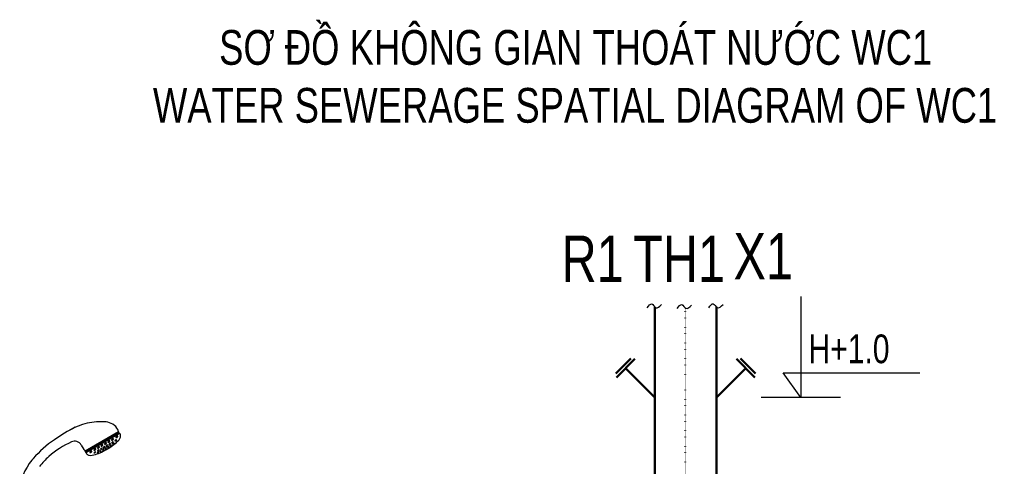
# Model space of a CAD drawing. Header units: millimetres. Extents: x -819040 to 60987, y -269988 to 131461.
# Drawn here: x -30787 to -22370, y -75875 to -72017 of the extents above; entities that cross this region are included whole.
import ezdxf

# ---------------------------------------------------------------- set-up
doc = ezdxf.new("R2010")
doc.units = ezdxf.units.MM
doc.linetypes.add('DOT', pattern=[0.25, 0, -0.25])
doc.layers.get('0').update_dxf_attribs({"lineweight": 9})
for name, color, linetype, lineweight in [('GHI CHU', 51, 'Continuous', 9), ('GHI CHU @ 100', 51, 'Continuous', 9), ('GHI CHU @ 50', 51, 'Continuous', 9), ('kt', 8, 'Continuous', 9), ('THOAT HOI -DOT', 2, 'DOT', 30), ('THOAT RUA-CONTINOUS', 3, 'Continuous', 30), ('THOAT RUA-MIENG BAT', 3, 'ONG_THOAT', 30), ('THOAT XI-CONTINOUS', 6, 'Continuous', 30), ('THOAT XI-MIENG BAT', 6, 'ONG_THOAT', 30), ('ống cấp nước', 3, 'Continuous', 9)]:
    doc.layers.add(name, color=color, linetype=linetype, lineweight=lineweight)
doc.styles.get("Standard").update_dxf_attribs({"font": 'arial.ttf', "width": 0.75})
doc.styles.add('TCVN-10', font='arial.ttf', dxfattribs={"width": 0.75, "height": 10})
doc.styles.add('TCVN-2.5', font='arial.ttf', dxfattribs={"width": 0.75, "height": 2.5})
doc.linetypes.add('ONG_THOAT', pattern='A,6,-1,[")",Standard,S=2,R=0,X=-0.466667,Y=-1],-0.2', length=7.2)

# ---------------------------------------------------------------- blocks, each defined once
blk = doc.blocks.new('chi_tiet_sen_tam-hc_canh')
for p, q in [((223.3, 997.4), (295.4, 1038.6)), ((224.3, 995.5), (296.5, 1036.7)), ((225.4, 993.7), (297.6, 1034.8)), ((294.2, 1043), (294.2, 1042.9)), ((297.6, 1034.8), (295.4, 1038.6)), ((215.1, 1009.7), (220.6, 1000.1)), ((225.4, 993.7), (223.3, 997.4))]:
    blk.add_line(p, q)
for centre, radius, start, end in [((257.3, 925.8), 134.1, 85.2081, 120.1467), ((265.7, 1026.7), 32.8, 29.6971, 85.2081), ((382.5, 700.9), 391.4, 117.509, 125.1538), ((287.7, 1040.1), 7.1, 17.5788, 23.4955), ((266.8, 1032.9), 29.2, 11.1751, 18.688), ((296.8, 1032.1), 2.83, 9.393, 73.6831), ((286.2, 1029.5), 13.7, 350.4885, 12.8939), ((294.5, 819.9), 243.5, 124.3458, 138.7076), ((290.4, 812.8), 225.4, 115.3598, 130.1588), ((200.9, 1001.6), 16.4, 29.6971, 115.3598), ((261.2, 1008.2), 1.9, 77.5687, 99.159), ((266.8, 1011.4), 1.9, 140.2352, 161.8254), ((265.4, 1011.8), 0.405, 161.8254, 209.6971), ((265.4, 1011.8), 0.405, 209.6971, 257.5687), ((265.7, 1013.3), 1.9, 257.5687, 279.159), ((268.3, 1010.1), 3.82, 128.518, 140.2352), ((270.1, 1007.9), 6.74, 119.6971, 128.518), ((265.4, 1015.2), 3.82, 279.159, 290.8761), ((270.1, 1007.9), 6.74, 110.8761, 119.6971), ((264.4, 1017.9), 6.74, 290.8761, 299.6971), ((269.1, 1010.6), 3.82, 99.159, 110.8761), ((264.4, 1017.9), 6.74, 299.6971, 308.518), ((268.8, 1012.5), 1.9, 77.5687, 99.159), ((266.2, 1015.6), 3.82, 308.518, 320.2352), ((269.1, 1013.9), 0.405, 29.6971, 77.5687), ((267.7, 1014.4), 1.9, 320.2352, 341.8254), ((269.1, 1013.9), 0.405, 341.8254, 29.6971), ((274.4, 1015.7), 1.9, 140.2352, 161.8254), ((273, 1016.2), 0.405, 161.8254, 209.6971), ((273, 1016.2), 0.405, 209.6971, 257.5687), ((273.3, 1017.6), 1.9, 257.5687, 279.159), ((275.9, 1014.5), 3.82, 128.518, 140.2352), ((226.8, 1084.9), 94.7, 299.555, 316.9682), ((277.7, 1012.2), 6.74, 119.6971, 128.518), ((273, 1019.5), 3.82, 279.159, 290.8761), ((277.7, 1012.2), 6.74, 110.8761, 119.6971), ((272, 1022.2), 6.74, 290.8761, 299.6971), ((276, 1010.7), 1.52, 140.2352, 161.8254), ((274.9, 1011.1), 0.324, 161.8254, 209.6971), ((274.9, 1011.1), 0.324, 209.6971, 257.5687), ((275.2, 1012.3), 1.52, 257.5687, 279.159), ((277.2, 1009.7), 3.06, 128.518, 140.2352), ((276.7, 1014.9), 3.82, 99.159, 110.8761), ((272, 1022.2), 6.74, 299.6971, 308.518), ((278.7, 1007.9), 5.39, 119.6971, 128.518), ((274.9, 1013.8), 3.06, 279.159, 290.8761), ((278.7, 1007.9), 5.39, 110.8761, 119.6971), ((274.1, 1016), 5.39, 290.8761, 299.6971), ((276.4, 1016.8), 1.9, 77.5687, 99.159), ((273.8, 1020), 3.82, 308.518, 320.2352), ((275.3, 1018.7), 1.9, 320.2352, 341.8254), ((276.7, 1018.3), 0.405, 29.6971, 77.5687), ((277.8, 1010.1), 3.06, 99.159, 110.8761), ((274.1, 1016), 5.39, 299.6971, 308.518), ((276.7, 1018.3), 0.405, 341.8254, 29.6971), ((277.6, 1011.6), 1.52, 77.5687, 99.159), ((275.5, 1014.1), 3.06, 308.518, 320.2352), ((277.9, 1012.8), 0.324, 29.6971, 77.5687), ((276.7, 1013.1), 1.52, 320.2352, 341.8254), ((277.9, 1012.8), 0.324, 341.8254, 29.6971), ((282, 1020), 1.9, 140.2352, 161.8254), ((280.6, 1020.5), 0.405, 161.8254, 209.6971), ((280.6, 1020.5), 0.405, 209.6971, 257.5687), ((280.9, 1022), 1.9, 257.5687, 279.159), ((283.5, 1018.8), 3.82, 128.518, 140.2352), ((282.1, 1014.2), 1.52, 140.2352, 161.8254), ((281, 1014.5), 0.324, 161.8254, 209.6971), ((281, 1014.5), 0.324, 209.6971, 257.5687), ((283.3, 1013.2), 3.06, 128.518, 140.2352), ((281.2, 1015.7), 1.52, 257.5687, 279.159), ((285.3, 1016.5), 6.74, 119.6971, 128.518), ((280.6, 1023.9), 3.82, 279.159, 290.8761), ((284.8, 1011.4), 5.39, 119.6971, 128.518), ((281, 1017.2), 3.06, 279.159, 290.8761), ((285.3, 1016.5), 6.74, 110.8761, 119.6971), ((279.6, 1026.6), 6.74, 290.8761, 299.6971), ((284.8, 1011.4), 5.39, 110.8761, 119.6971), ((280.2, 1019.4), 5.39, 290.8761, 299.6971), ((284, 1011.4), 1.33, 140.2352, 161.8254), ((283, 1011.8), 0.283, 161.8254, 209.6971), ((283, 1011.8), 0.283, 209.6971, 257.5687), ((283.9, 1013.5), 3.06, 99.159, 110.8761), ((280.2, 1019.4), 5.39, 299.6971, 308.518), ((284.3, 1019.2), 3.82, 99.159, 110.8761), ((279.6, 1026.6), 6.74, 299.6971, 308.518), ((283.2, 1012.8), 1.33, 257.5687, 279.159), ((285, 1010.6), 2.68, 128.518, 140.2352), ((286.3, 1009), 4.72, 119.6971, 128.518), ((283.7, 1015.1), 1.52, 77.5687, 99.159), ((283, 1014.1), 2.68, 279.159, 290.8761), ((281.6, 1017.6), 3.06, 308.518, 320.2352), ((284, 1021.1), 1.9, 77.5687, 99.159), ((281.4, 1024.3), 3.82, 308.518, 320.2352), ((286.3, 1009), 4.72, 110.8761, 119.6971), ((282.3, 1016), 4.72, 290.8761, 299.6971), ((283.9, 1016.2), 0.324, 29.6971, 77.5687), ((282.8, 1016.6), 1.52, 320.2352, 341.8254), ((283.9, 1016.2), 0.324, 341.8254, 29.6971), ((282.9, 1023.1), 1.9, 320.2352, 341.8254), ((284.3, 1022.6), 0.405, 29.6971, 77.5687), ((284.3, 1022.6), 0.405, 341.8254, 29.6971), ((285.6, 1010.9), 2.68, 99.159, 110.8761), ((282.3, 1016), 4.72, 299.6971, 308.518), ((285.3, 1012.2), 1.33, 77.5687, 99.159), ((283.5, 1014.4), 2.68, 308.518, 320.2352), ((285.6, 1013.2), 0.283, 29.6971, 77.5687), ((284.6, 1013.6), 1.33, 320.2352, 341.8254), ((285.6, 1013.2), 0.283, 341.8254, 29.6971), ((289.2, 1018.4), 1.52, 140.2352, 161.8254), ((288, 1018.8), 0.324, 161.8254, 209.6971), ((288, 1018.8), 0.324, 209.6971, 257.5687), ((290.3, 1017.4), 3.06, 128.518, 140.2352), ((288.3, 1019.9), 1.52, 257.5687, 279.159), ((291.8, 1015.6), 5.39, 119.6971, 128.518), ((288, 1021.5), 3.06, 279.159, 290.8761), ((291.8, 1015.6), 5.39, 110.8761, 119.6971), ((287.2, 1023.6), 5.39, 290.8761, 299.6971), ((291.3, 1025.5), 1.9, 140.2352, 161.8254), ((289.9, 1026), 0.405, 161.8254, 209.6971), ((289.9, 1026), 0.405, 209.6971, 257.5687), ((290.2, 1027.5), 1.9, 257.5687, 279.159), ((292.8, 1024.3), 3.82, 128.518, 140.2352), ((291, 1017.8), 3.06, 99.159, 110.8761), ((287.2, 1023.6), 5.39, 299.6971, 308.518), ((294.6, 1022), 6.74, 119.6971, 128.518), ((290.7, 1019.3), 1.52, 77.5687, 99.159), ((289.9, 1029.4), 3.82, 279.159, 290.8761), ((288.7, 1021.8), 3.06, 308.518, 320.2352), ((291, 1020.5), 0.324, 29.6971, 77.5687), ((289.8, 1020.8), 1.52, 320.2352, 341.8254), ((294.6, 1022), 6.74, 110.8761, 119.6971), ((288.9, 1032.1), 6.74, 290.8761, 299.6971), ((291, 1020.5), 0.324, 341.8254, 29.6971), ((293.6, 1024.8), 3.82, 99.159, 110.8761), ((288.9, 1032.1), 6.74, 299.6971, 308.518), ((293.3, 1026.7), 1.9, 77.5687, 99.159), ((290.7, 1029.8), 3.82, 308.518, 320.2352), ((293.6, 1028.1), 0.405, 29.6971, 77.5687), ((292.2, 1028.6), 1.9, 320.2352, 341.8254), ((293.6, 1028.1), 0.405, 341.8254, 29.6971), ((277.4, 1035.5), 24.1, 320.6046, 334.8668), ((293.9, 1027.7), 5.79, 336.2833, 356.2871), ((242.7, 1019.2), 29.2, 220.7061, 228.219), ((228.1, 993), 2.83, 165.711, 230.0012), ((235.7, 1000.7), 13.7, 226.5002, 255.1873), ((235.1, 993.3), 1.9, 140.2352, 161.8254), ((233.7, 993.7), 0.405, 161.8254, 209.6971), ((233.7, 993.7), 0.405, 209.6971, 257.5687), ((234, 995.2), 1.9, 257.5687, 279.159), ((236.6, 992.1), 3.82, 128.518, 140.2352), ((238.4, 989.8), 6.74, 119.6971, 128.518), ((233.7, 997.1), 3.82, 279.159, 290.8761), ((238.4, 989.8), 6.74, 110.8761, 119.6971), ((232.7, 999.8), 6.74, 290.8761, 299.6971), ((237.4, 992.5), 3.82, 99.159, 110.8761), ((232.7, 999.8), 6.74, 299.6971, 308.518), ((237.1, 994.4), 1.9, 77.5687, 99.159), ((234.5, 997.6), 3.82, 308.518, 320.2352), ((236, 996.3), 1.9, 320.2352, 341.8254), ((237.4, 995.9), 0.405, 29.6971, 77.5687), ((237.4, 995.9), 0.405, 341.8254, 29.6971), ((218.4, 1080.1), 94.7, 282.4259, 299.7686), ((244.1, 998.4), 1.9, 140.2352, 161.8254), ((242.7, 998.9), 0.405, 161.8254, 209.6971), ((242.7, 998.9), 0.405, 209.6971, 257.5687), ((245.6, 997.2), 3.82, 128.518, 140.2352), ((243, 1000.3), 1.9, 257.5687, 279.159), ((244, 992.4), 1.52, 140.2352, 161.8254), ((242.9, 992.8), 0.324, 161.8254, 209.6971), ((242.9, 992.8), 0.324, 209.6971, 257.5687), ((243.1, 994), 1.52, 257.5687, 279.159), ((245.2, 991.5), 3.06, 128.518, 140.2352), ((247.4, 994.9), 6.74, 119.6971, 128.518), ((242.7, 1002.2), 3.82, 279.159, 290.8761), ((246.7, 989.6), 5.39, 119.6971, 128.518), ((242.9, 995.5), 3.06, 279.159, 290.8761), ((247.4, 994.9), 6.74, 110.8761, 119.6971), ((241.6, 1004.9), 6.74, 290.8761, 299.6971), ((246.7, 989.6), 5.39, 110.8761, 119.6971), ((242.1, 997.7), 5.39, 290.8761, 299.6971), ((245.8, 991.8), 3.06, 99.159, 110.8761), ((242.1, 997.7), 5.39, 299.6971, 308.518), ((246.3, 997.6), 3.82, 99.159, 110.8761), ((241.6, 1004.9), 6.74, 299.6971, 308.518), ((245.6, 993.3), 1.52, 77.5687, 99.159), ((243.5, 995.9), 3.06, 308.518, 320.2352), ((246, 999.5), 1.9, 77.5687, 99.159), ((243.5, 1002.7), 3.82, 308.518, 320.2352), ((245.8, 994.5), 0.324, 29.6971, 77.5687), ((244.7, 994.9), 1.52, 320.2352, 341.8254), ((245.8, 994.5), 0.324, 341.8254, 29.6971), ((246.4, 1001), 0.405, 29.6971, 77.5687), ((244.9, 1001.4), 1.9, 320.2352, 341.8254), ((246.4, 1001), 0.405, 341.8254, 29.6971), ((250.9, 992.6), 1.33, 140.2352, 161.8254), ((249.9, 992.9), 0.283, 161.8254, 209.6971), ((249.9, 992.9), 0.283, 209.6971, 257.5687), ((250.3, 1003.2), 0.405, 161.8254, 209.6971), ((250.1, 993.9), 1.33, 257.5687, 279.159), ((251.7, 1002.7), 1.9, 140.2352, 161.8254), ((250.3, 1003.2), 0.405, 209.6971, 257.5687), ((251.9, 991.7), 2.68, 128.518, 140.2352), ((253.2, 1001.5), 3.82, 128.518, 140.2352), ((250.6, 1004.6), 1.9, 257.5687, 279.159), ((251.8, 996.9), 1.52, 140.2352, 161.8254), ((250.6, 997.2), 0.324, 161.8254, 209.6971), ((250.6, 997.2), 0.324, 209.6971, 257.5687), ((253.2, 990.1), 4.72, 119.6971, 128.518), ((249.9, 995.3), 2.68, 279.159, 290.8761), ((252.9, 995.9), 3.06, 128.518, 140.2352), ((250.9, 998.4), 1.52, 257.5687, 279.159), ((255, 999.2), 6.74, 119.6971, 128.518), ((250.3, 1006.5), 3.82, 279.159, 290.8761), ((253.2, 990.1), 4.72, 110.8761, 119.6971), ((249.2, 997.2), 4.72, 290.8761, 299.6971), ((254.4, 994.1), 5.39, 119.6971, 128.518), ((250.6, 999.9), 3.06, 279.159, 290.8761), ((252.5, 992), 2.68, 99.159, 110.8761), ((249.2, 997.2), 4.72, 299.6971, 308.518), ((255, 999.2), 6.74, 110.8761, 119.6971), ((249.2, 1009.3), 6.74, 290.8761, 299.6971), ((254.4, 994.1), 5.39, 110.8761, 119.6971), ((249.8, 1002.1), 5.39, 290.8761, 299.6971), ((252.3, 993.4), 1.33, 77.5687, 99.159), ((250.4, 995.6), 2.68, 308.518, 320.2352), ((253.6, 996.2), 3.06, 99.159, 110.8761), ((249.8, 1002.1), 5.39, 299.6971, 308.518), ((252.5, 994.4), 0.283, 29.6971, 77.5687), ((251.5, 994.7), 1.33, 320.2352, 341.8254), ((253.9, 1001.9), 3.82, 99.159, 110.8761), ((249.2, 1009.3), 6.74, 299.6971, 308.518), ((252.5, 994.4), 0.283, 341.8254, 29.6971), ((253.3, 997.8), 1.52, 77.5687, 99.159), ((251.3, 1000.3), 3.06, 308.518, 320.2352), ((253.6, 1003.8), 1.9, 77.5687, 99.159), ((251, 1007), 3.82, 308.518, 320.2352), ((253.6, 998.9), 0.324, 29.6971, 77.5687), ((252.4, 999.3), 1.52, 320.2352, 341.8254), ((253.6, 998.9), 0.324, 341.8254, 29.6971), ((253.9, 1005.3), 0.405, 29.6971, 77.5687), ((252.5, 1005.8), 1.9, 320.2352, 341.8254), ((253.9, 1005.3), 0.405, 341.8254, 29.6971), ((256.3, 995.1), 1.33, 140.2352, 161.8254), ((255.3, 995.4), 0.283, 161.8254, 209.6971), ((255.3, 995.4), 0.283, 209.6971, 257.5687), ((257.3, 994.2), 2.68, 128.518, 140.2352), ((255.5, 996.4), 1.33, 257.5687, 279.159), ((258.6, 992.6), 4.72, 119.6971, 128.518), ((255.3, 997.7), 2.68, 279.159, 290.8761), ((258.6, 992.6), 4.72, 110.8761, 119.6971), ((254.6, 999.6), 4.72, 290.8761, 299.6971), ((257.8, 1000.3), 1.52, 140.2352, 161.8254), ((256.7, 1000.7), 0.324, 161.8254, 209.6971), ((256.7, 1000.7), 0.324, 209.6971, 257.5687), ((257, 1001.9), 1.52, 257.5687, 279.159), ((259, 999.3), 3.06, 128.518, 140.2352), ((257.9, 994.5), 2.68, 99.159, 110.8761), ((254.6, 999.6), 4.72, 299.6971, 308.518), ((260.5, 997.5), 5.39, 119.6971, 128.518), ((256.7, 1003.4), 3.06, 279.159, 290.8761), ((257.8, 1007.5), 0.405, 161.8254, 209.6971), ((259.3, 1007), 1.9, 140.2352, 161.8254), ((257.8, 1007.5), 0.405, 209.6971, 257.5687), ((257.7, 995.8), 1.33, 77.5687, 99.159), ((255.9, 998.1), 2.68, 308.518, 320.2352), ((260.7, 1005.8), 3.82, 128.518, 140.2352), ((258.2, 1009), 1.9, 257.5687, 279.159), ((260.5, 997.5), 5.39, 110.8761, 119.6971), ((255.9, 1005.6), 5.39, 290.8761, 299.6971), ((256.9, 997.2), 1.33, 320.2352, 341.8254), ((257.9, 996.9), 0.283, 29.6971, 77.5687), ((257.9, 996.9), 0.283, 341.8254, 29.6971), ((262.6, 1003.5), 6.74, 119.6971, 128.518), ((257.9, 1010.9), 3.82, 279.159, 290.8761), ((259.6, 999.7), 3.06, 99.159, 110.8761), ((255.9, 1005.6), 5.39, 299.6971, 308.518), ((262.6, 1003.5), 6.74, 110.8761, 119.6971), ((256.8, 1013.6), 6.74, 290.8761, 299.6971), ((259.4, 1001.2), 1.52, 77.5687, 99.159), ((257.3, 1003.7), 3.06, 308.518, 320.2352), ((259.7, 1002.4), 0.324, 29.6971, 77.5687), ((258.5, 1002.8), 1.52, 320.2352, 341.8254), ((259.7, 1002.4), 0.324, 341.8254, 29.6971), ((261.5, 1006.3), 3.82, 99.159, 110.8761), ((256.8, 1013.6), 6.74, 299.6971, 308.518), ((261.2, 998.8), 0.283, 161.8254, 209.6971), ((258.6, 1011.3), 3.82, 308.518, 320.2352), ((262.2, 998.4), 1.33, 140.2352, 161.8254), ((261.2, 998.8), 0.283, 209.6971, 257.5687), ((263.3, 997.6), 2.68, 128.518, 140.2352), ((261.5, 999.8), 1.33, 257.5687, 279.159), ((261.5, 1009.6), 0.405, 29.6971, 77.5687), ((260.1, 1010.1), 1.9, 320.2352, 341.8254), ((264.5, 996), 4.72, 119.6971, 128.518), ((261.2, 1001.1), 2.68, 279.159, 290.8761), ((261.5, 1009.6), 0.405, 341.8254, 29.6971), ((264.5, 996), 4.72, 110.8761, 119.6971), ((260.5, 1003), 4.72, 290.8761, 299.6971), ((262.8, 1004.2), 0.324, 161.8254, 209.6971), ((263.9, 1003.8), 1.52, 140.2352, 161.8254), ((262.8, 1004.2), 0.324, 209.6971, 257.5687), ((265.1, 1002.8), 3.06, 128.518, 140.2352), ((263, 1005.3), 1.52, 257.5687, 279.159), ((263.8, 997.9), 2.68, 99.159, 110.8761), ((260.5, 1003), 4.72, 299.6971, 308.518), ((266.5, 1001), 5.39, 119.6971, 128.518), ((262.8, 1006.8), 3.06, 279.159, 290.8761), ((263.6, 999.2), 1.33, 77.5687, 99.159), ((261.8, 1001.4), 2.68, 308.518, 320.2352), ((262.8, 1000.6), 1.33, 320.2352, 341.8254), ((266.5, 1001), 5.39, 110.8761, 119.6971), ((261.9, 1009), 5.39, 290.8761, 299.6971), ((263.8, 1000.2), 0.283, 29.6971, 77.5687), ((263.8, 1000.2), 0.283, 341.8254, 29.6971), ((265.7, 1003.2), 3.06, 99.159, 110.8761), ((261.9, 1009), 5.39, 299.6971, 308.518), ((265.5, 1004.7), 1.52, 77.5687, 99.159), ((263.4, 1007.2), 3.06, 308.518, 320.2352), ((191, 1137.7), 158.4, 298.0071, 301.3897), ((265.7, 1005.8), 0.324, 29.6971, 77.5687), ((264.6, 1006.2), 1.52, 320.2352, 341.8254), ((265.7, 1005.8), 0.324, 341.8254, 29.6971), ((267.5, 1001.5), 1.33, 140.2352, 161.8254), ((266.5, 1001.8), 0.283, 161.8254, 209.6971), ((266.5, 1001.8), 0.283, 209.6971, 257.5687), ((268.6, 1000.6), 2.68, 128.518, 140.2352), ((266.8, 1002.8), 1.33, 257.5687, 279.159), ((269.8, 999), 4.72, 119.6971, 128.518), ((266.6, 1004.1), 2.68, 279.159, 290.8761), ((269.8, 999), 4.72, 110.8761, 119.6971), ((265.8, 1006.1), 4.72, 290.8761, 299.6971), ((269.1, 1000.9), 2.68, 99.159, 110.8761), ((265.8, 1006.1), 4.72, 299.6971, 308.518), ((270, 1007.2), 1.52, 140.2352, 161.8254), ((268.8, 1007.6), 0.324, 161.8254, 209.6971), ((268.8, 1007.6), 0.324, 209.6971, 257.5687), ((268.9, 1002.2), 1.33, 77.5687, 99.159), ((271.2, 1006.3), 3.06, 128.518, 140.2352), ((269.1, 1008.8), 1.52, 257.5687, 279.159), ((267.1, 1004.5), 2.68, 308.518, 320.2352), ((269.1, 1003.3), 0.283, 29.6971, 77.5687), ((268.1, 1003.6), 1.33, 320.2352, 341.8254), ((272.6, 1004.4), 5.39, 119.6971, 128.518), ((268.9, 1010.3), 3.06, 279.159, 290.8761), ((269.1, 1003.3), 0.283, 341.8254, 29.6971), ((272.6, 1004.4), 5.39, 110.8761, 119.6971), ((268, 1012.5), 5.39, 290.8761, 299.6971), ((271.8, 1006.6), 3.06, 99.159, 110.8761), ((268, 1012.5), 5.39, 299.6971, 308.518), ((271.5, 1008.1), 1.52, 77.5687, 99.159), ((269.5, 1010.7), 3.06, 308.518, 320.2352), ((272.9, 1004.5), 1.33, 140.2352, 161.8254), ((271.9, 1004.8), 0.283, 161.8254, 209.6971), ((271.9, 1004.8), 0.283, 209.6971, 257.5687), ((270.7, 1009.7), 1.52, 320.2352, 341.8254), ((273.9, 1003.6), 2.68, 128.518, 140.2352), ((272.1, 1005.8), 1.33, 257.5687, 279.159), ((271.8, 1009.3), 0.324, 29.6971, 77.5687), ((271.8, 1009.3), 0.324, 341.8254, 29.6971), ((275.2, 1002), 4.72, 119.6971, 128.518), ((271.9, 1007.2), 2.68, 279.159, 290.8761), ((275.2, 1002), 4.72, 110.8761, 119.6971), ((271.1, 1009.1), 4.72, 290.8761, 299.6971), ((274.4, 1003.9), 2.68, 99.159, 110.8761), ((271.1, 1009.1), 4.72, 299.6971, 308.518), ((274.2, 1005.3), 1.33, 77.5687, 99.159), ((272.4, 1007.5), 2.68, 308.518, 320.2352), ((274.4, 1006.3), 0.283, 29.6971, 77.5687), ((273.4, 1006.6), 1.33, 320.2352, 341.8254), ((274.4, 1006.3), 0.283, 341.8254, 29.6971), ((278.2, 1007.5), 1.33, 140.2352, 161.8254), ((277.2, 1007.9), 0.283, 161.8254, 209.6971), ((277.2, 1007.9), 0.283, 209.6971, 257.5687), ((279.2, 1006.7), 2.68, 128.518, 140.2352), ((277.4, 1008.9), 1.33, 257.5687, 279.159), ((280.5, 1005.1), 4.72, 119.6971, 128.518), ((277.2, 1010.2), 2.68, 279.159, 290.8761), ((280.5, 1005.1), 4.72, 110.8761, 119.6971), ((276.5, 1012.1), 4.72, 290.8761, 299.6971), ((279.7, 1007), 2.68, 99.159, 110.8761), ((276.5, 1012.1), 4.72, 299.6971, 308.518), ((279.5, 1008.3), 1.33, 77.5687, 99.159), ((277.7, 1010.5), 2.68, 308.518, 320.2352), ((279.8, 1009.3), 0.283, 29.6971, 77.5687), ((278.8, 1009.7), 1.33, 320.2352, 341.8254), ((279.8, 1009.3), 0.283, 341.8254, 29.6971), ((211.4, 894.9), 131.6, 137.2805, 169.4343), ((332.6, 790.4), 270.2, 133.9473, 140.2059), ((235.1, 1011.4), 24.1, 263.0858, 278.7895)]:
    blk.add_arc(centre, radius, start, end)
blk = doc.blocks.new('ong_kiem_tra')
for p, q in [((432, 830), (831, 430)), ((518, 841), (842, 515)), ((0, 0), (632, 630))]:
    blk.add_line(p, q)
blk = doc.blocks.new('*U37')
for p, q in [((-518, 841), (-842, 515)), ((-432, 830), (-831, 430)), ((0, 0), (-632, 630))]:
    blk.add_line(p, q)
blk = doc.blocks.new('A$C6dcf11cc')
at = {"layer": 'kt'}
for p, q in [((85.5, 217.6), (85.5, 0)), ((47.1, 53), (341.5, 53)), ((85.5, 0), (47.1, 53))]:
    blk.add_line(p, q, dxfattribs=at)
at = {"layer": 'ống cấp nước', "color": 8}
blk.add_line((171, 0), (0, 0), dxfattribs=at)
blk = doc.blocks.new('ban_ve_chi_tiet_nha_ve_sinh')
at = {"layer": 'GHI CHU'}
for points in [[(4650.6, 1980.4), (4658.5, 1987.2), (4665.3, 1980.8), (4675.3, 1986.1)], [(4702.5, 1979.4), (4710.3, 1986.2), (4717.1, 1979.7), (4727.1, 1985.1)], [(4756.7, 1980.6), (4764.6, 1987.4), (4771.4, 1981), (4781.4, 1986.4)]]:
    blk.add_spline(points, degree=3, dxfattribs=at)
at = {"layer": 'THOAT HOI -DOT', "ltscale": 2}
blk.add_line((4715.8, 1980.7), (4715.8, 1148.1), dxfattribs=at)
at = {"layer": 'THOAT RUA-MIENG BAT'}
blk.add_line((4663.9, 1981.7), (4663.9, 1151.2), dxfattribs=at)
at = {"layer": 'THOAT XI-MIENG BAT'}
blk.add_line((4770, 1982), (4770, 1149.3), dxfattribs=at)
at = {"layer": 'GHI CHU', "xscale": 0.8, "yscale": 0.8, "zscale": 0.8}
for name, p in [('A$C6dcf11cc', (4847.4, 1825.9)), ('chi_tiet_sen_tam-hc_canh', (3502.3, 936))]:
    blk.add_blockref(name, p, dxfattribs=at)
at = {"layer": 'THOAT RUA-CONTINOUS', "xscale": 0.08000000000000002, "yscale": 0.08000000000000002, "zscale": 0.08000000000000002}
blk.add_blockref('*U37', (4663.9, 1825.9), dxfattribs=at)
at = {"layer": 'THOAT XI-CONTINOUS', "xscale": 0.08000000000000002, "yscale": 0.08000000000000002, "zscale": 0.08000000000000002}
blk.add_blockref('ong_kiem_tra', (4770, 1825.9), dxfattribs=at)
at = {"layer": 'GHI CHU', "insert": (3278.8, 2460.1), "char_height": 60, "width": 2482.717, "attachment_point": 1, "style": 'TCVN-10'}
blk.add_mtext('\\pi633.41329;SƠ ĐỒ KHÔNG GIAN THOÁT NƯỚC WC1\\P\\pi519.24037;WATER SEWERAGE SPATIAL DIAGRAM OF WC1', dxfattribs=at)
at = {"layer": 'GHI CHU @ 100', "char_height": 80, "attachment_point": 1, "style": 'TCVN-2.5'}
for s, insert in [('R1', (4503, 2105.2)), ('TH1', (4626.4, 2104.9)), ('X1', (4799.5, 2109.5))]:
    blk.add_mtext_dynamic_manual_height_columns(s, width=343.005, gutter_width=1000, heights=[0], dxfattribs=dict(at, insert=insert))
at = {"layer": 'GHI CHU @ 50', "style": 'TCVN-10', "width": 0.75}
blk.add_text('H+1.0', height=49.56, dxfattribs=at).set_placement((4928.6, 1885))

msp = doc.modelspace()

# ---------------------------------------------------------------- block references
at = {"layer": 'GHI CHU', "xscale": 5, "yscale": 5, "zscale": 5}
msp.add_blockref('ban_ve_chi_tiet_nha_ve_sinh', (-48626.5, -84408.2), dxfattribs=at)

doc.saveas('drawing.dxf')
